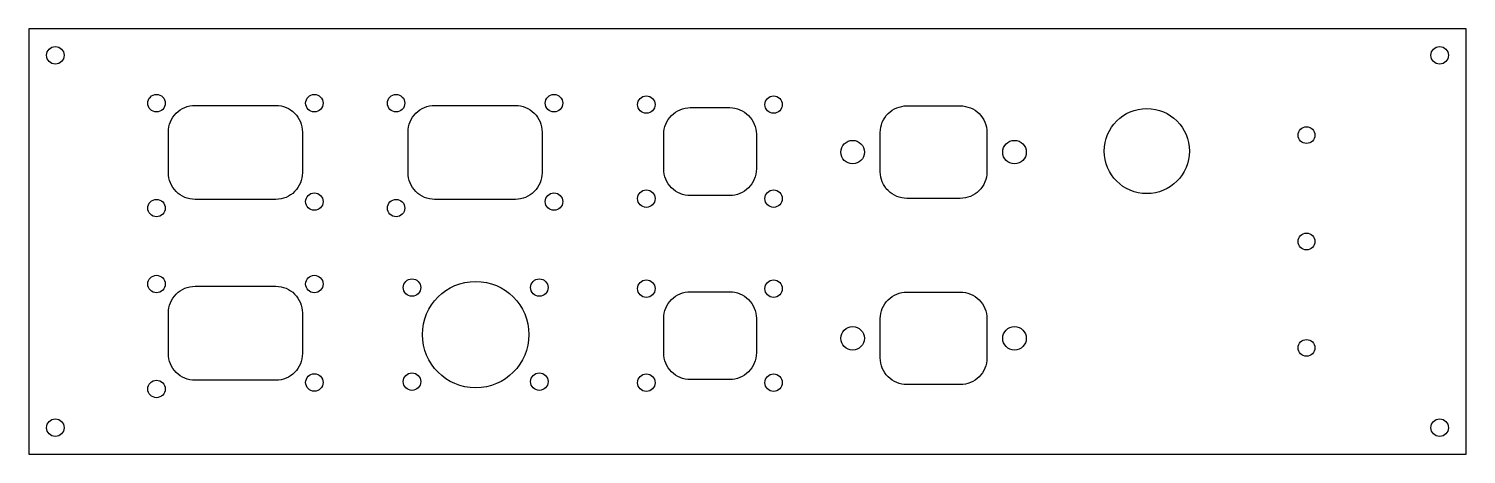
# Model space of a CAD drawing. Header units: inches. Extents: x 0 to 13.5, y 0 to 4.
import ezdxf

# ---------------------------------------------------------------- set-up
doc = ezdxf.new("R2010")
doc.units = ezdxf.units.IN
doc.header["$MEASUREMENT"] = 0

msp = doc.modelspace()

# ---------------------------------------------------------------- linework, layer by layer
msp.add_lwpolyline([(0, 0), (13.5, 0), (13.5, 4), (0, 4)], close=True)
for points in [[(1.562, 2.396, -0.4142136), (1.312, 2.646), (1.312, 3.029, -0.4142136), (1.562, 3.279), (2.3205, 3.279, -0.4142136), (2.5705, 3.029), (2.5705, 2.646, -0.4142136), (2.3205, 2.396)], [(3.812, 2.396, -0.4142136), (3.562, 2.646), (3.562, 3.029, -0.4142136), (3.812, 3.279), (4.5705, 3.279, -0.4142136), (4.8205, 3.029), (4.8205, 2.646, -0.4142136), (4.5705, 2.396)], [(6.213, 2.432, -0.4142136), (5.963, 2.682), (5.963, 3.008, -0.4142136), (6.213, 3.258), (6.583, 3.258, -0.4142136), (6.833, 3.008), (6.833, 2.682, -0.4142136), (6.583, 2.432)], [(7.997, 3.025, -0.4142136), (8.247, 3.275), (8.748, 3.275, -0.4142136), (8.998, 3.025), (8.998, 2.655, -0.4142136), (8.748, 2.405), (8.247, 2.405, -0.4142136), (7.997, 2.655)], [(1.562, 0.696, -0.4142136), (1.312, 0.946), (1.312, 1.329, -0.4142136), (1.562, 1.579), (2.3205, 1.579, -0.4142136), (2.5705, 1.329), (2.5705, 0.946, -0.4142136), (2.3205, 0.696)], [(6.213, 0.702, -0.4142136), (5.963, 0.952), (5.963, 1.278, -0.4142136), (6.213, 1.528), (6.583, 1.528, -0.4142136), (6.833, 1.278), (6.833, 0.952, -0.4142136), (6.583, 0.702)], [(7.997, 1.275, -0.4142136), (8.247, 1.525), (8.748, 1.525, -0.4142136), (8.998, 1.275), (8.998, 0.905, -0.4142136), (8.748, 0.655), (8.247, 0.655, -0.4142136), (7.997, 0.905)]]:
    msp.add_lwpolyline(points, format="xyb", close=True)
for centre, radius in [((0.25, 3.75), 0.082), ((13.25, 3.75), 0.082), ((1.2, 3.3), 0.082), ((2.6825, 3.3), 0.082), ((3.45, 3.3), 0.082), ((4.9325, 3.3), 0.082), ((5.8, 3.287), 0.082), ((6.995, 3.287), 0.082), ((10.5, 2.85), 0.4), ((12, 3), 0.0787), ((7.7375, 2.84), 0.1105), ((9.2575, 2.84), 0.1105), ((2.6825, 2.375), 0.082), ((4.9325, 2.375), 0.082), ((5.8, 2.403), 0.082), ((6.995, 2.403), 0.082), ((1.2, 2.314), 0.082), ((3.45, 2.314), 0.082), ((12, 2), 0.0787), ((1.2, 1.6), 0.082), ((2.6825, 1.6), 0.082), ((3.599, 1.567), 0.082), ((4.197, 1.125), 0.5), ((4.795, 1.567), 0.082), ((5.8, 1.557), 0.082), ((6.995, 1.557), 0.082), ((7.7375, 1.09), 0.1105), ((9.2575, 1.09), 0.1105), ((12, 1), 0.0787), ((1.2, 0.614), 0.082), ((2.6825, 0.675), 0.082), ((3.599, 0.683), 0.082), ((4.795, 0.683), 0.082), ((5.8, 0.673), 0.082), ((6.995, 0.673), 0.082), ((0.25, 0.25), 0.082), ((13.25, 0.25), 0.082)]:
    msp.add_circle(centre, radius)

doc.saveas('drawing.dxf')
